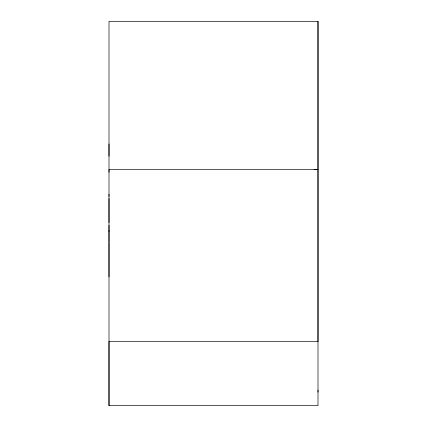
<?xml version="1.0" encoding="UTF-8"?>
<svg xmlns="http://www.w3.org/2000/svg" width="427" height="427" viewBox="0 0 427 427"><rect width="100%" height="100%" fill="white"/><g stroke="black" fill="none" stroke-linecap="round" stroke-linejoin="round"><path stroke-width="0.64" d="M109.002 405.634L109.002 341.584L317.998 341.584L317.998 21.35L109.002 21.35L109.002 405.634L317.998 405.65L317.998 21.35M109.002 276.92L109.002 242.637M109.002 242.024L109.002 225.291M109.002 222.563L109.002 198.486M109.002 196.404L109.002 194.312M109.002 172.257L109.002 169.647L317.998 169.668L314.021 169.642M109.002 156.186L109.002 143.963M317.998 392.146L317.998 390.139M109.002 230.767L109.002 231.237"/></g></svg>
